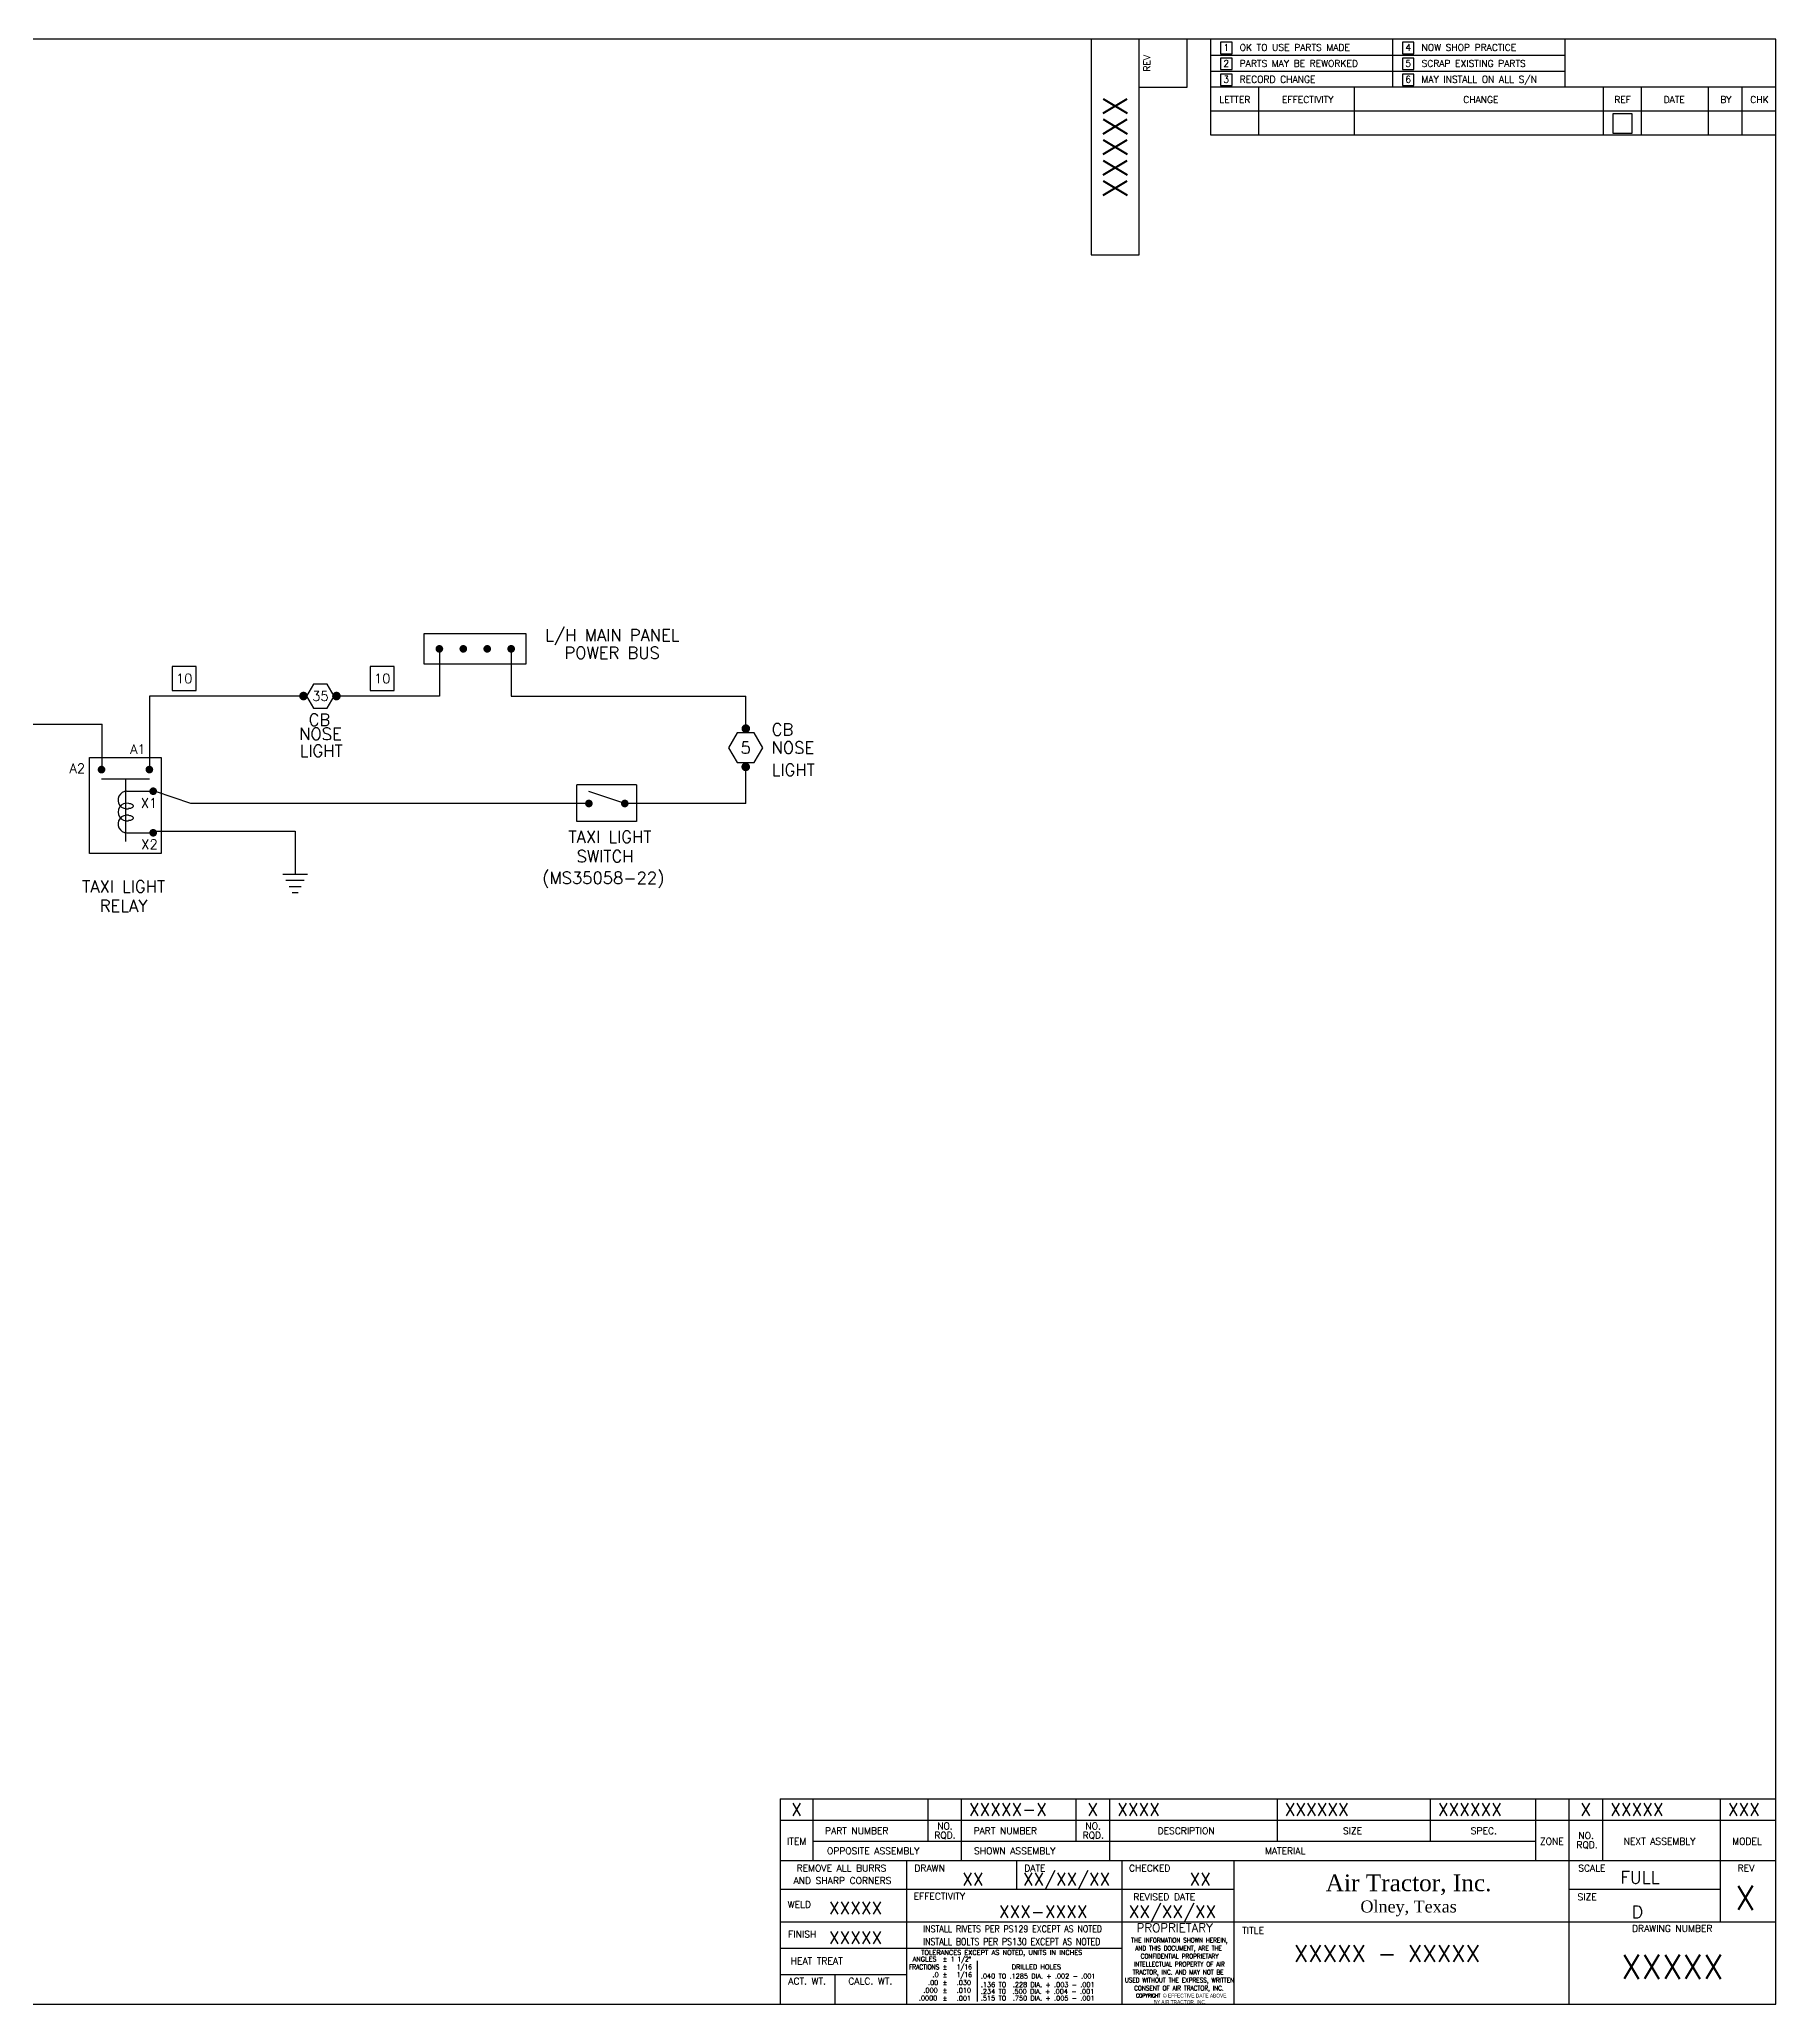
# Model space of a CAD drawing. Extents: x 0 to 32, y 0 to 20.5.
# Drawn here: x 13.86 to 32, y -0.01 to 20.52 of the extents above; entities that cross this region are included whole.
import ezdxf
from ezdxf.enums import TextEntityAlignment as Align

# ---------------------------------------------------------------- set-up
doc = ezdxf.new("R2010")
doc.units = 0
doc.header["$LTSCALE"] = 0.3
doc.header["$MEASUREMENT"] = 0
for name, color, linetype in [('1', 1, 'CONTINUOUS'), ('60325', 1, 'CONTINUOUS'), ('60331', 1, 'CONTINUOUS'), ('NOTES', 2, 'CONTINUOUS'), ('NOTES2', 2, 'CONTINUOUS'), ('TB', 1, 'CONTINUOUS'), ('TB Border', 9, 'CONTINUOUS'), ('WIRES', 11, 'CONTINUOUS')]:
    doc.layers.add(name, color=color, linetype=linetype)
doc.styles.add('050', font='romans', dxfattribs={"height": 0.05})
doc.styles.add('070', font='ROMANS', dxfattribs={"height": 0.07})
doc.styles.add('100', font='ROMANS', dxfattribs={"height": 0.1})
doc.styles.add('130', font='ROMANS', dxfattribs={"height": 0.125})
doc.styles.add('250', font='ROMANS', dxfattribs={"height": 0.25})
doc.styles.add('AT', font='georgia.ttf', dxfattribs={"height": 0.175})
doc.styles.add('ROMANS', font='ROMANS.shx')

# ---------------------------------------------------------------- blocks, each defined once
blk = doc.blocks.new('tbn')
at = {"layer": 'TB', "color": 6}
for p, q in [((-1.17, 0.86), (-1.17, 0)), ((-3.42, 0.585), (-1.17, 0.585)), ((-2.682, 0.452), (-2.682, 0.026))]:
    blk.add_line(p, q, dxfattribs=at)
at = {"layer": 'NOTES', "insert": (-1.142, 0.418), "char_height": 0.078125, "attachment_point": 4, "style": 'ROMANS'}
blk.add_mtext_dynamic_manual_height_columns('\\pi0.12597;{\\H1.152x;PROPRIETARY\\H0.86806x;\\W0.75;\\P\\pi0.06829;\\H0.64x;\\C41;THE INFORMATION SHOWN HEREIN, \\P\\pi0.11025;AND THIS DOCUMENT, ARE THE \\P\\pi0.16829;CONFIDENTIAL PROPRIETARY \\P\\pi0.09775;INTELLECTUAL PROPERTY OF AIR \\P\\pi0.08436;TRACTOR, INC. AND MAY NOT BE \\P\\pi0.00222;USED WITHOUT THE EXPRESS, WRITTEN \\P\\pi0.09954;CONSENT OF AIR TRACTOR, INC.\\P\\pi0.11963;\\H0.8x;COPYRIGHT \\fArial|b0|i0|c0|p34;\\W1;©\\fMS Shell Dlg|b0|i0|c0|p0;\\W0.75; EFFECTIVE DATE ABOVE\\P\\pi0.30311;BY AIR TRACTOR, INC.}', width=1.11337, gutter_width=0.781, heights=[0], dxfattribs=at)
at = {"layer": 'TB', "color": 6, "style": '070'}
blk.add_text('EFFECTIVITY', height=0.07, dxfattribs=at).set_placement((-3.078, 1.126), align=Align.MIDDLE)
at = {"layer": 'TB', "color": 6, "style": '070', "width": 0.85}
for s, p in [('INSTALL BOLTS PER PS130 EXCEPT AS NOTED', (-2.321, 0.652)), ('INSTALL RIVETS PER PS129 EXCEPT AS NOTED', (-2.312, 0.786))]:
    blk.add_text(s, height=0.07, dxfattribs=at).set_placement(p, align=Align.MIDDLE)
at = {"layer": 'TB', "color": 6, "style": '050'}
for s, width, p in [('FRACTIONS', 0.8, (-3.395, 0.363)), ('1 1/2%%D', 0.9, (-2.959, 0.445)), ('1/16', 0.9, (-2.896, 0.363)), ('1/16', 0.9, (-2.896, 0.282))]:
    blk.add_text(s, height=0.05, dxfattribs=dict(at, width=width)).set_placement(p)
for s, p in [('ANGLES', (-3.357, 0.445)), ('%%P', (-3.043, 0.445)), ('.00', (-3.196, 0.2)), ('.0', (-3.149, 0.282)), ('%%P', (-3.043, 0.363)), ('%%P', (-3.043, 0.282)), ('%%P', (-3.043, 0.2)), ('.030', (-2.896, 0.2)), ('.040 TO .1285 DIA. + .002 - .001', (-2.644, 0.267)), ('.136 TO  .228 DIA. + .003 - .001', (-2.644, 0.178)), ('.0000', (-3.292, 0.038)), ('.000', (-3.244, 0.119)), ('%%P', (-3.043, 0.119)), ('%%P', (-3.043, 0.036)), ('.010', (-2.896, 0.119)), ('.001', (-2.896, 0.036)), ('.234 T0  .500 DIA. + .004 - .001', (-2.644, 0.107)), ('.515 TO  .750 DIA. + .005 - .001', (-2.644, 0.037))]:
    blk.add_text(s, height=0.05, dxfattribs=at).set_placement(p)
for s, p in [('TOLERANCES EXCEPT AS NOTED, UNITS IN INCHES', (-2.426, 0.514)), ('DRILLED HOLES', (-2.064, 0.364))]:
    blk.add_text(s, height=0.05, dxfattribs=at).set_placement(p, align=Align.CENTER)
blk = doc.blocks.new('ATB')
at = {"layer": 'TB', "color": 2, "width": 3.35, "attachment_point": 2, "style": 'AT'}
for s, insert, char_height in [('Air Tractor, Inc.', (-1.675, 0.494), 0.175), ('Olney, Texas', (-1.675, 0.222), 0.125)]:
    blk.add_mtext(s, dxfattribs=dict(at, insert=insert, char_height=char_height))
blk = doc.blocks.new('tb info')
at = {"layer": 'NOTES', "style": 'ROMANS'}
for tag, p in [('DRAWNBY', (-2.84, -0.26)), ('DRAWNDATE', (-2.225, -0.26)), ('CHECKBY', (-0.926, -0.26)), ('REVDATE', (-1.104, -0.6))]:
    blk.add_attdef(tag, p, '', height=0.13, dxfattribs=at)
at = {"layer": 'NOTES', "color": 11}
for tag, p, height, style in [('REVLETTER', (5.087, -0.515), 0.25, '250'), ('TITLE_001', (0.372, -1.06), 0.176, 'ROMANS')]:
    blk.add_attdef(tag, p, '', height=height, dxfattribs=dict(at, style=style))
blk = doc.blocks.new('GROUND')
at = {"layer": '60325'}
for p, q in [((-0.128, 0), (0.128, 0)), ((-0.096, -0.064), (0.096, -0.064)), ((-0.064, -0.128), (0.064, -0.128)), ((-0.032, -0.192), (0.032, -0.192))]:
    blk.add_line(p, q, dxfattribs=at)
blk = doc.blocks.new('GAUGE')
at = {"layer": 'NOTES'}
blk.add_lwpolyline([(-0.125, 0.125), (-0.125, -0.125), (0.125, -0.125), (0.125, 0.125)], close=True, dxfattribs=at)
at = {"layer": 'NOTES', "style": '100'}
blk.add_attdef('GAUGE', text='', height=0.1, dxfattribs=at).set_placement((0, 0), align=Align.MIDDLE)
blk = doc.blocks.new('CB')
at = {"layer": '60325'}
blk.add_lwpolyline([(-0.09, 0.156), (-0.18, 0), (-0.09, -0.156), (0.09, -0.156), (0.18, 0), (0.09, 0.156)], close=True, dxfattribs=at)
at = {"layer": '60325', "style": '130'}
blk.add_attdef('CB', text='', height=0.125, dxfattribs=at).set_placement((0, 0), align=Align.MIDDLE)

msp = doc.modelspace()

# ---------------------------------------------------------------- linework, layer by layer
at = {"layer": '1', "color": 11}
msp.add_line((12.051, 13.369), (14.515, 13.369), dxfattribs=at)
at = {"layer": '1'}
for p, q in [((20.097, 12.733), (19.475, 12.733)), ((19.475, 12.351), (19.475, 12.733)), ((20.097, 12.733), (20.097, 12.351)), ((19.975, 12.539), (19.6, 12.664)), ((20.097, 12.351), (19.475, 12.351))]:
    msp.add_line(p, q, dxfattribs=at)
at = {"layer": '1', "const_width": 0.04}
for points in [[(19.6, 12.519, 1), (19.6, 12.559, 1)], [(19.975, 12.519, 1), (19.975, 12.559, 1)]]:
    msp.add_lwpolyline(points, format="xyb", close=True, dxfattribs=at)
at = {"layer": '60325'}
for p, q in [((17.878, 14.314), (18.94, 14.314)), ((17.878, 13.994), (17.878, 14.314)), ((18.94, 14.314), (18.94, 13.994)), ((18.94, 13.994), (17.878, 13.994)), ((15.008, 12.793), (14.508, 12.793)), ((14.758, 12.793), (14.758, 12.143)), ((14.773, 12.667), (15.048, 12.667)), ((14.773, 12.233), (15.048, 12.233))]:
    msp.add_line(p, q, dxfattribs=at)
at = {"layer": '60325', "color": 11}
for p, q in [((18.038, 14.154), (18.039, 13.66)), ((15.008, 13.661), (15.008, 13.661)), ((15.008, 13.661), (15.008, 12.893)), ((16.651, 13.661), (15.008, 13.661)), ((18.039, 13.66), (16.985, 13.661)), ((14.515, 12.889), (14.515, 13.369)), ((15.059, 12.249), (16.531, 12.249)), ((16.531, 12.249), (16.531, 11.801))]:
    msp.add_line(p, q, dxfattribs=at)
at = {"layer": '60325', "const_width": 0.04}
for points in [[(18.018, 14.154, 1), (18.058, 14.154, 1)], [(18.268, 14.154, 1), (18.308, 14.154, 1)], [(18.518, 14.154, 1), (18.558, 14.154, 1)], [(18.768, 14.154, 1), (18.808, 14.154, 1)], [(14.528, 12.893, -1), (14.488, 12.893, -1)], [(15.028, 12.893, -1), (14.988, 12.893, -1)], [(15.068, 12.667, -1), (15.028, 12.667, -1)], [(15.068, 12.233, -1), (15.028, 12.233, -1)]]:
    msp.add_lwpolyline(points, format="xyb", close=True, dxfattribs=at)
at = {"layer": '60325'}
msp.add_lwpolyline([(15.133, 13.018), (15.133, 12.018), (14.383, 12.018), (14.383, 13.018), (15.133, 13.018)], dxfattribs=at)
for points in [[(14.789, 12.541, -0.056158), (14.81, 12.538, -0.069921), (14.825, 12.533, -0.106037), (14.837, 12.522, -0.16256), (14.84, 12.513, -0.16256), (14.837, 12.503, -0.106037), (14.825, 12.493, -0.069921), (14.81, 12.487, -0.056158), (14.789, 12.485, -0.056158)], [(14.789, 12.416, -0.056158), (14.81, 12.413, -0.069921), (14.825, 12.408, -0.106037), (14.837, 12.397, -0.16256), (14.84, 12.388, -0.16256), (14.837, 12.378, -0.106037), (14.825, 12.368, -0.069921), (14.81, 12.362, -0.056158), (14.789, 12.36, -0.056158)]]:
    msp.add_lwpolyline(points, format="xyb", dxfattribs=at)
for centre, start, end in [((14.773, 12.575), 90, 280.461), ((14.773, 12.45), 79.539, 280.461), ((14.773, 12.325), 79.539, 270)]:
    msp.add_arc(centre, 0.0921, start, end, dxfattribs=at)
at = {"layer": '60331'}
msp.add_lwpolyline([(16.723, 13.786), (16.651, 13.661), (16.723, 13.536), (16.867, 13.536), (16.94, 13.661), (16.867, 13.786)], close=True, dxfattribs=at)
at = {"layer": '60331', "const_width": 0.045}
for points in [[(16.596, 13.661, -1), (16.641, 13.661, -1)], [(16.94, 13.661, 1), (16.985, 13.661, 1)], [(21.217, 13.321, 1), (21.262, 13.321, 1)], [(21.216, 12.921, 1), (21.261, 12.921, 1)]]:
    msp.add_lwpolyline(points, format="xyb", close=True, dxfattribs=at)
at = {"layer": 'TB', "color": 9}
for p, q in [((24.849, 20.52), (24.849, 18.27)), ((25.349, 18.27), (25.349, 20.52)), ((25.849, 20.02), (25.849, 20.52)), ((26.099, 19.52), (26.099, 20.52)), ((29.799, 20.02), (29.799, 20.52)), ((25.349, 20.02), (25.849, 20.02)), ((32, 20.02), (26.099, 20.02)), ((24.849, 18.27), (25.349, 18.27)), ((21.599, 2.145), (21.599, 0)), ((29.839, 2.145), (29.839, 0)), ((21.599, 1.5), (32, 1.5)), ((22.919, 1.5), (22.919, 0)), ((26.339, 1.5), (26.339, 0)), ((21.599, 0.86), (32, 0.86))]:
    msp.add_line(p, q, dxfattribs=at)
at = {"layer": 'TB', "color": 6}
for p, q in [((26.099, 20.353), (29.799, 20.353)), ((28, 20.02), (28, 20.52)), ((26.099, 20.187), (29.799, 20.187)), ((26.599, 19.52), (26.599, 20.02)), ((27.599, 19.52), (27.599, 20.02)), ((30.2, 19.52), (30.2, 20.02)), ((30.599, 19.52), (30.599, 20.02)), ((31.299, 19.52), (31.299, 20.02)), ((31.649, 19.52), (31.649, 20.02)), ((32, 19.77), (26.099, 19.77)), ((32, 19.52), (26.099, 19.52)), ((21.599, 2.145), (32, 2.145)), ((21.939, 2.145), (21.939, 1.5)), ((23.14, 2.145), (23.14, 1.7)), ((23.489, 2.145), (23.489, 1.5)), ((24.689, 2.145), (24.689, 1.7)), ((25.04, 2.145), (25.04, 1.5)), ((26.79, 2.145), (26.79, 1.7)), ((28.39, 2.145), (28.39, 1.7)), ((29.489, 2.145), (29.489, 1.5)), ((30.189, 2.145), (30.189, 1.5)), ((31.419, 2.145), (31.419, 0.86)), ((21.599, 1.92), (32, 1.92)), ((21.939, 1.7), (29.489, 1.7)), ((24.069, 1.5), (24.069, 1.2)), ((25.169, 1.5), (25.169, 1.2)), ((21.599, 1.2), (26.339, 1.2)), ((25.169, 1.2), (25.169, 0.86)), ((29.839, 1.2), (31.419, 1.2)), ((21.599, 0.585), (22.919, 0.585)), ((21.599, 0.31), (22.919, 0.31)), ((22.169, 0.31), (22.169, 0))]:
    msp.add_line(p, q, dxfattribs=at)
for points in [[(26.32, 20.49), (26.2, 20.49), (26.2, 20.37), (26.32, 20.37)], [(26.32, 20.323), (26.2, 20.323), (26.2, 20.203), (26.32, 20.203)], [(28.22, 20.49), (28.099, 20.49), (28.099, 20.37), (28.22, 20.37)], [(28.22, 20.323), (28.099, 20.323), (28.099, 20.203), (28.22, 20.203)], [(26.32, 20.157), (26.2, 20.157), (26.2, 20.037), (26.32, 20.037)], [(28.22, 20.157), (28.099, 20.157), (28.099, 20.037), (28.22, 20.037)], [(30.5, 19.74), (30.299, 19.74), (30.299, 19.54), (30.5, 19.54)]]:
    msp.add_lwpolyline(points, close=True, dxfattribs=at)
at = {"layer": 'TB Border', "color": 9}
msp.add_lwpolyline([(32, 0), (32, 20.52), (0, 20.52), (0, 0)], close=True, dxfattribs=at)
at = {"layer": 'WIRES'}
for p, q in [((18.788, 14.154), (18.788, 13.661)), ((18.788, 13.661), (21.238, 13.661)), ((21.238, 13.278), (21.238, 13.661)), ((21.238, 12.538), (21.238, 12.966)), ((15.442, 12.539), (15.072, 12.665)), ((16.99, 12.539), (15.442, 12.539)), ((19.6, 12.539), (16.99, 12.539)), ((21.238, 12.538), (19.975, 12.539))]:
    msp.add_line(p, q, dxfattribs=at)

# ---------------------------------------------------------------- block references
at = {"layer": '1'}
ref = msp.add_blockref('CB', (21.238, 13.122), dxfattribs=at)
ref.add_attrib('CB', '5', dxfattribs={"height": 0.125, "style": '130'}).set_placement((21.238, 13.122), align=Align.MIDDLE)
at = {"layer": '60325'}
msp.add_blockref('GROUND', (16.531, 11.801), dxfattribs=at)
at = {"layer": 'NOTES'}
for p in [(15.371, 13.844), (17.441, 13.844)]:
    msp.add_blockref('GAUGE', p, dxfattribs=at).add_auto_attribs({'GAUGE': '10'})
ref = msp.add_blockref('tb info', (26.339, 1.5), dxfattribs=at)
ref.add_attrib('DRAWNBY', 'XX', (23.5, 1.24), dxfattribs={"height": 0.13, "style": 'ROMANS'})
ref.add_attrib('DRAWNDATE', 'XX/XX/XX', (24.133, 1.24), dxfattribs={"height": 0.13, "style": 'ROMANS'})
ref.add_attrib('CHECKBY', 'XX', (25.875, 1.24), dxfattribs={"height": 0.13, "style": 'ROMANS'})
ref.add_attrib('REVDATE', 'XX/XX/XX', (25.239, 0.9), dxfattribs={"height": 0.13, "style": 'ROMANS'})
ref.add_attrib('TITLE_001', 'XXXXX - XXXXX', (26.966, 0.44), dxfattribs={"color": 11, "height": 0.176, "style": 'ROMANS'})
ref.add_attrib('REVLETTER', 'X', (31.576, 0.985), dxfattribs={"color": 11, "height": 0.25, "style": '250'})
msp.add_blockref('tbn', (26.339, 0), dxfattribs=at)
at = {"layer": 'TB'}
msp.add_blockref('ATB', (29.839, 0.86), dxfattribs=at)

# ---------------------------------------------------------------- texts
at = {"layer": 'NOTES', "color": 11, "style": '250'}
msp.add_text('XXXXX', height=0.25, rotation=90, dxfattribs=at).set_placement((25.099, 19.395), align=Align.MIDDLE)
at = {"layer": 'NOTES', "style": '130'}
for s, height, p in [('L/H MAIN PANEL', 0.125, (19.845, 14.234)), ('POWER BUS', 0.125, (19.843, 14.05)), ('TAXI LIGHT', 0.125, (14.739, 11.609)), ('RELAY', 0.125, (14.739, 11.407)), ('X', 0.13, (21.77, 1.968)), ('X', 0.13, (24.864, 1.968)), ('X', 0.13, (30.014, 1.968))]:
    msp.add_text(s, height=height, dxfattribs=at).set_placement(p, align=Align.CENTER)
at = {"layer": 'NOTES', "style": '100'}
msp.add_text('35', height=0.1, dxfattribs=at).set_placement((16.795, 13.661), align=Align.MIDDLE)
at = {"layer": 'NOTES'}
for s, height, style, p in [('A1', 0.1, '100', (14.806, 13.056)), ('A2', 0.1, '100', (14.174, 12.856)), ('X1', 0.1, '100', (14.92, 12.494)), ('X2', 0.1, '100', (14.924, 12.063)), ('TAXI LIGHT', 0.125, '130', (19.386, 12.128)), ('SWITCH', 0.125, '130', (19.472, 11.925)), ('XXXXX-X', 0.13, '130', (23.57, 1.968)), ('XXXX', 0.13, '130', (25.119, 1.968)), ('XXXXXX', 0.13, '130', (26.869, 1.968)), ('XXXXXX', 0.13, '130', (28.47, 1.968)), ('XXXXX', 0.13, '130', (30.27, 1.968)), ('XXX', 0.13, '130', (31.5, 1.968)), ('FULL', 0.13, '130', (30.376, 1.26)), ('XXXXX', 0.13, '130', (22.106, 0.938)), ('XXX-XXXX', 0.13, '130', (23.884, 0.9)), ('D', 0.13, '130', (30.496, 0.898)), ('XXXXX', 0.13, '130', (22.106, 0.628))]:
    msp.add_text(s, height=height, dxfattribs=dict(at, style=style)).set_placement(p)
at = {"layer": 'NOTES', "color": 11, "style": '250'}
msp.add_text('XXXXX', height=0.25, dxfattribs=at).set_placement((30.919, 0.39), align=Align.MIDDLE)
at = {"layer": 'NOTES2', "style": '130'}
for s, p in [('CB', (16.672, 13.351)), ('CB', (21.51, 13.25)), ('NOSE', (16.573, 13.203)), ('LIGHT', (16.578, 13.026)), ('NOSE', (21.509, 13.06)), ('LIGHT', (21.51, 12.828)), ('(MS35058-22)', (19.113, 11.7))]:
    msp.add_text(s, height=0.125, dxfattribs=at).set_placement(p)
at = {"layer": 'TB', "color": 6, "style": '070'}
msp.add_text('REV', height=0.07, rotation=90, dxfattribs=at).set_placement((25.43, 20.27), align=Align.MIDDLE)
for s, p in [('1', (26.229, 20.4)), ('OK TO USE PARTS MADE', (26.399, 20.4)), ('4', (28.13, 20.4)), ('NOW SHOP PRACTICE', (28.299, 20.4)), ('2', (26.229, 20.233)), ('3', (26.229, 20.067)), ('PARTS MAY BE REWORKED', (26.399, 20.233)), ('RECORD CHANGE', (26.399, 20.067)), ('5', (28.13, 20.233)), ('6', (28.13, 20.067)), ('SCRAP EXISTING PARTS', (28.299, 20.233)), ('MAY INSTALL ON ALL S/N', (28.299, 20.067))]:
    msp.add_text(s, height=0.07, dxfattribs=at).set_placement(p)
for s, p in [('LETTER', (26.349, 19.89)), ('EFFECTIVITY', (27.11, 19.89)), ('CHANGE', (28.919, 19.89)), ('REF', (30.399, 19.89)), ('DATE', (30.939, 19.89)), ('BY', (31.479, 19.89)), ('CHK', (31.829, 19.89)), ('NO.', (23.32, 1.86)), ('NO.', (24.869, 1.86)), ('ITEM', (21.77, 1.7)), ('PART NUMBER', (22.399, 1.81)), ('RQD.', (23.32, 1.76)), ('PART NUMBER', (23.95, 1.81)), ('RQD.', (24.869, 1.76)), ('DESCRIPTION', (25.84, 1.81)), ('SIZE', (27.579, 1.81)), ('SPEC.', (28.95, 1.81)), ('ZONE', (29.66, 1.7)), ('RQD.', (30.029, 1.66)), ('NO.', (30.019, 1.76)), ('NEXT ASSEMBLY ', (30.809, 1.7)), ('MODEL', (31.7, 1.7)), ('REMOVE ALL BURRS', (22.239, 1.42)), ('OPPOSITE ASSEMBLY', (22.57, 1.6)), ('DRAWN', (23.16, 1.42)), ('SHOWN ASSEMBLY', (24.049, 1.6)), ('DATE', (24.259, 1.42)), ('CHECKED', (25.459, 1.42)), ('MATERIAL', (26.875, 1.6)), ('SCALE', (30.079, 1.42)), ('REV', (31.689, 1.42)), ('AND SHARP CORNERS', (22.25, 1.29)), ('WELD', (21.799, 1.04)), ('REVISED DATE', (25.611, 1.12)), ('SIZE', (30.029, 1.12)), ('DRAWING NUMBER', (30.919, 0.79)), ('FINISH', (21.829, 0.73)), ('TITLE', (26.54, 0.77)), ('HEAT TREAT', (21.98, 0.45)), ('ACT. WT.', (21.88, 0.24)), ('CALC. WT.', (22.54, 0.24))]:
    msp.add_text(s, height=0.07, dxfattribs=at).set_placement(p, align=Align.MIDDLE)

doc.saveas('drawing.dxf')
